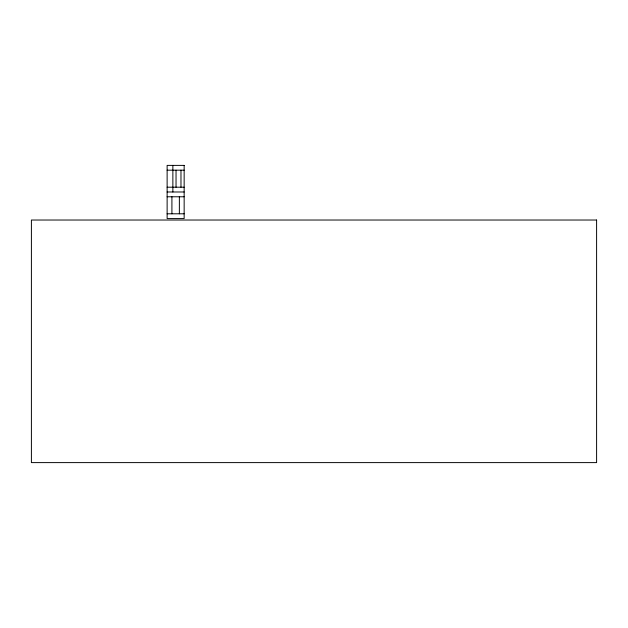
<?xml version="1.0" encoding="UTF-8"?>
<svg xmlns="http://www.w3.org/2000/svg" width="628" height="628" viewBox="0 0 628 628"><rect width="100%" height="100%" fill="white"/><g stroke="black" fill="none" stroke-linecap="round" stroke-linejoin="round"><path stroke-width="0.94" d="M167.127 170.18L184.153 170.18M167.127 187.199L184.153 187.199M167.127 191.987L184.153 191.987M167.127 196.776L184.153 196.776M167.127 213.795L184.153 213.795M180.974 170.18L180.974 187.199M179.365 196.776L179.365 213.795M176.036 170.18L176.036 187.199M172.865 165.392L172.865 191.987M171.915 196.776L171.915 213.795M184.153 165.392L167.127 165.392L167.127 218.583L184.153 218.583L184.153 165.392M596.6 220.028L31.4 220.028L31.4 462.608L596.6 462.608L596.6 220.028"/></g></svg>
